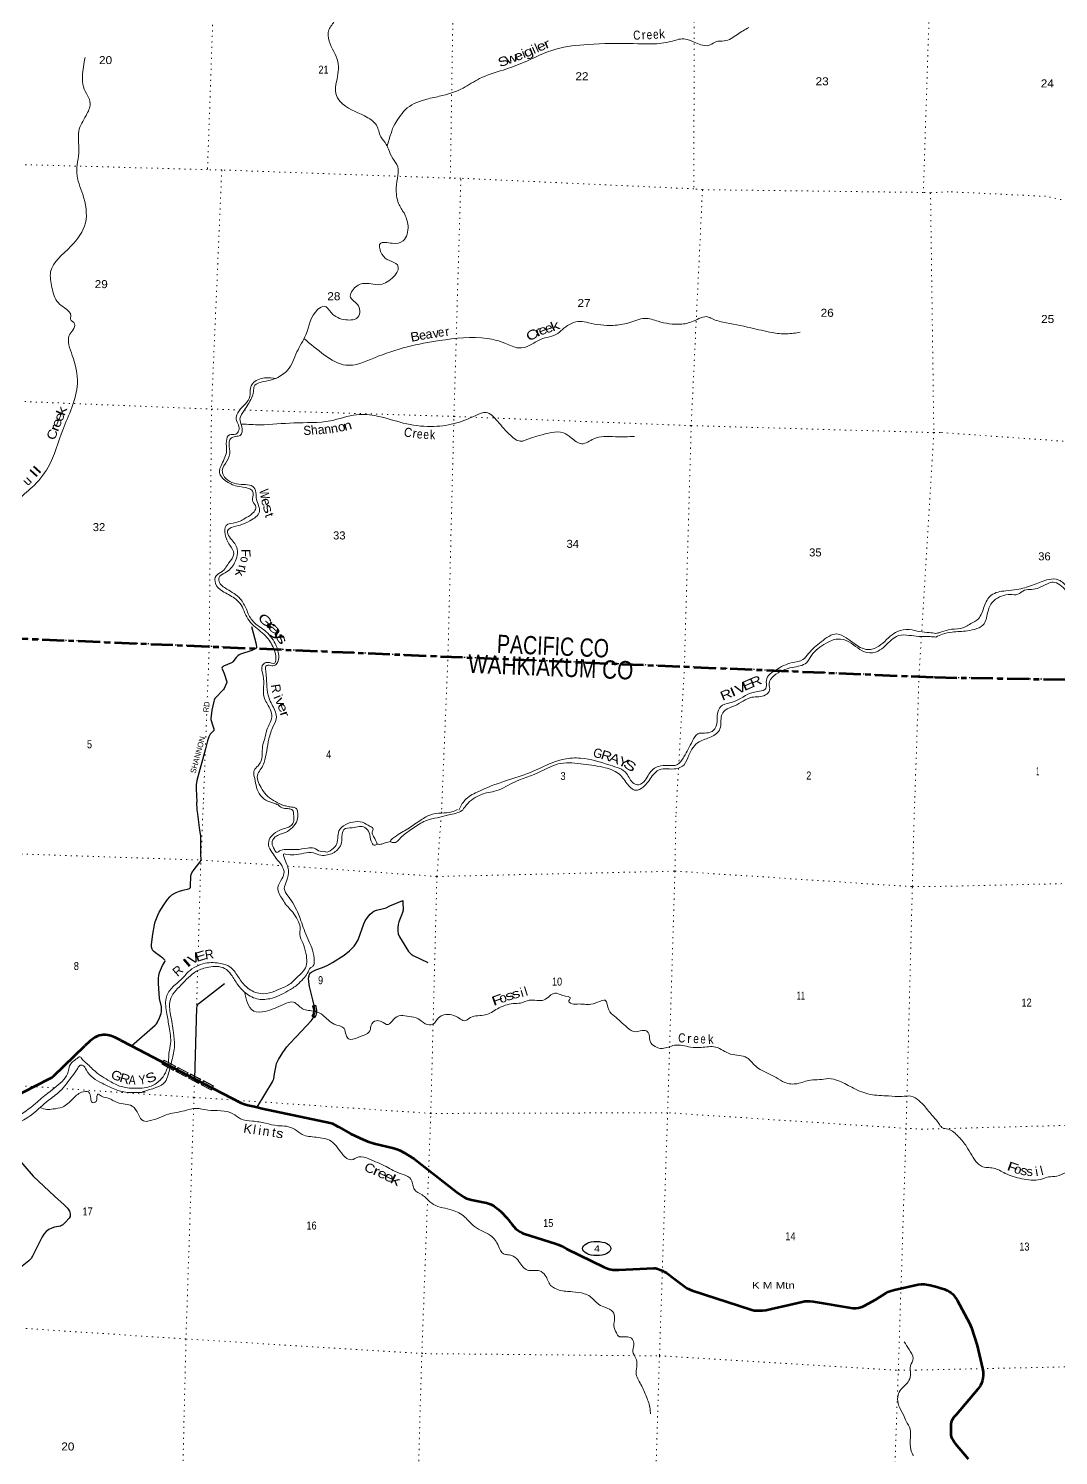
# Model space of a CAD drawing. Header units: feet. Extents: x -762378 to -505285, y -497909 to -353855.
# Drawn here: x -652548 to -630046, y -417212 to -386031 of the extents above; entities that cross this region are included whole.
import ezdxf
from ezdxf.enums import TextEntityAlignment as Align

# ---------------------------------------------------------------- set-up
doc = ezdxf.new("R2010")
doc.units = ezdxf.units.FT
doc.header["$LTSCALE"] = 80
doc.linetypes.add('DOTTED', pattern=[1.5, 0.3, -1.2])
doc.linetypes.add('LONG_DASH_SHORT_DASH', pattern=[9.9, 6, -1.2, 1.5, -1.2])
for name, color, linetype, lineweight in [('11', 7, 'LONG_DASH_SHORT_DASH', 60), ('17', 7, 'Continuous', 25), ('23', 7, 'Continuous', 70), ('29', 7, 'Continuous', 25), ('31', 7, 'Continuous', 13), ('39', 7, 'Continuous', 13), ('59', 7, 'Continuous', 13), ('6', 7, 'DOTTED', 25), ('7', 7, 'DOTTED', 13)]:
    doc.layers.add(name, color=color, linetype=linetype, lineweight=lineweight)
for name, color, linetype in [('12', 7, 'Continuous'), ('30', 7, 'Continuous'), ('41', 7, 'Continuous'), ('43', 7, 'Continuous')]:
    doc.layers.add(name, color=color, linetype=linetype)

msp = doc.modelspace()

# ---------------------------------------------------------------- linework, layer by layer
at = {"layer": '11'}
for points in [[(-664369.8, -399055.43), (-655471.07, -399298.03), (-653835.04, -399313.66), (-632748.46, -400207.04)], [(-632748.46, -400207.04), (-612200.98, -400576.01), (-607809.21, -400699.05), (-601667.04, -400832.16), (-601112.98, -400846.91)]]:
    msp.add_lwpolyline(points, dxfattribs=at)
at = {"layer": '17'}
msp.add_ellipse((-640133.16, -412689.52), major_axis=(309.24, -1), ratio=0.500121, dxfattribs=at)
at = {"layer": '23'}
for p, q in [((-650539.9, -408138.01), (-650301.53, -408261.95)), ((-650301.53, -408261.95), (-648923.08, -408978.69))]:
    msp.add_line(p, q, dxfattribs=at)
for points in [[(-650539.9, -408138.01), (-650658.13, -408079.21), (-650714.35, -408056.16), (-650753.98, -408043.24), (-650781.63, -408035.86), (-650818.49, -408028.48), (-650867.34, -408022.95), (-650917.11, -408022.96), (-650957.65, -408026.64), (-651001.89, -408035.86), (-651040.6, -408048.77), (-651073.78, -408065.38), (-651098.2, -408078.75), (-651125.39, -408096.73), (-651211.1, -408160.36), (-651320.79, -408260.89)], [(-652805.31, -409338.64), (-652797.19, -409337.96), (-652778.75, -409333.35), (-652743.73, -409317.67), (-652663.53, -409273.27), (-652082.58, -408977.24), (-652051.15, -408959.42), (-652036.4, -408949.28), (-652003.22, -408922.54), (-651320.79, -408260.89)], [(-648923.08, -408978.69), (-647910.11, -409505.39), (-647827.84, -409536.24), (-647754.6, -409555.81), (-647614.64, -409585.7), (-647556.77, -409599.97)], [(-647556.77, -409599.97), (-647440.84, -409628.56), (-645961.27, -409945.72), (-645909.05, -409958.59), (-645868.5, -409978.88), (-645778.59, -410033.05), (-645507.1, -410183.08), (-645240.89, -410304.82), (-645132.13, -410350.52), (-644997.88, -410391.76), (-644564.3, -410495.88), (-644501.74, -410516.51), (-644444.6, -410540.49), (-644349.64, -410590.1), (-644124.15, -410730.85), (-643188.38, -411459.62), (-643032.42, -411568.35), (-642997.67, -411589.93), (-642953.43, -411604.69), (-642871.05, -411624.96), (-642541.1, -411694.13), (-642500, -411702.44), (-642453.92, -411720.88), (-642415.21, -411739.32), (-642374.13, -411766.96), (-642280.65, -411837.07), (-642218.59, -411891.76), (-642099.22, -412015.59), (-641992.39, -412157.18), (-641900.57, -412258.16), (-641853.95, -412295.4), (-641805.82, -412325.04), (-641754.42, -412352.57), (-641712.51, -412369.76), (-641044.38, -412576.67), (-640962.75, -412606.17), (-640897.24, -412638.93), (-640792.29, -412700.05), (-639968.44, -413100.12), (-639933.31, -413114.29), (-639896.44, -413127.2), (-639853.59, -413140.57), (-639817.19, -413149.33), (-639778.94, -413154.41), (-639739.77, -413156.71), (-639648.16, -413154.96), (-638889.19, -413121.05), (-638855.01, -413120.74), (-638831.97, -413124.43), (-638820.91, -413128.12), (-638751.29, -413152.9), (-638686.36, -413180.68), (-638650.42, -413199.12), (-638612.39, -413222.97), (-638428.99, -413358.57), (-638164.7, -413552.64), (-638132.94, -413573.07), (-638101.6, -413587.82), (-638047.48, -413606.04), (-636769.62, -414022.33), (-636692, -414042), (-636654.21, -414046.61), (-636594.31, -414046.61), (-636515.05, -414042.92), (-636436.71, -414033.7), (-636314.86, -414010.41), (-635926.33, -413918.3), (-635643.04, -413851.52), (-635585.59, -413840.5), (-635529.37, -413836.81), (-635467.62, -413839.58), (-635405.62, -413845.83), (-634536.81, -413991.79), (-634474.12, -413996.35), (-634413.3, -413987.12), (-634335.88, -413963.15), (-634291.64, -413944.7), (-634033.59, -413802.69), (-633816.3, -413665.33), (-633766.32, -413636.7), (-633727.62, -413620.1), (-633625.34, -413592.04), (-633113.5, -413472.48)], [(-633113.5, -413472.48), (-633047.51, -413467.56), (-632975.93, -413471.33), (-632895.33, -413482.64), (-632848.62, -413491.69), (-632792.86, -413503.75), (-632704.71, -413525.61), (-632613.55, -413553.5), (-632539.28, -413581.2), (-632479.45, -413606.27), (-632429.72, -413633.41), (-632392.05, -413657.54), (-632357.4, -413686.18), (-632324.25, -413725.38), (-632258.16, -413819.74), (-631990.49, -414320.19), (-631948.1, -414424.16)], [(-631948.1, -414424.16), (-631821.98, -414806.76), (-631702.65, -415310.84), (-631692.91, -415386.92), (-631694.63, -415463.98), (-631700.44, -415522.61), (-631706.47, -415564.83), (-631712.5, -415594.98), (-631726.06, -415634.18), (-631750.59, -415679.89), (-631811.07, -415762.87), (-632282.38, -416321.33)], [(-632282.38, -416321.33), (-632321.5, -416367.69), (-632377.91, -416448.76), (-632383.78, -416464.19), (-632391.32, -416486.8), (-632396.31, -416536.83), (-632401.04, -416715.8), (-632398.85, -416770.26), (-632392.82, -416797.39), (-632389.81, -416807.95), (-632374.74, -416838.1), (-632349.11, -416880.12), (-632329.54, -416911.98), (-632300.76, -416951.77), (-632016.22, -417289)]]:
    msp.add_lwpolyline(points, dxfattribs=at)
at = {"layer": '29'}
for points in [[(-647675.19, -399100.47), (-647574.68, -399485.14), (-647564.21, -399551.6), (-647565.76, -399559.32), (-647568.08, -399563.44), (-647580.93, -399574.77), (-647596.11, -399586.1), (-647610.01, -399594.85), (-647642.42, -399610.81), (-647669.77, -399621.4), (-647920.29, -399704.39), (-647944.71, -399716.88), (-647972.49, -399737.47), (-647995.13, -399757.04), (-648012.06, -399776.62), (-648085.69, -399869.28), (-648100.52, -399882.97), (-648116.57, -399893.99), (-648288.78, -399963.23), (-648306.95, -399975.34), (-648318.27, -399989.75), (-648322.38, -400005.2), (-648318.04, -400020.72), (-648271.99, -400123.83), (-648217.46, -400303.23), (-648217.92, -400320.29), (-648223.07, -400336.77), (-648270.67, -400452.37), (-648285.84, -400477.84), (-648474.67, -400674.52), (-648492.53, -400704.21), (-648503.49, -400738.36), (-648541.23, -400927.57), (-648564.2, -401110.09), (-648565.46, -401131.39), (-648561.12, -401154.37), (-648525.71, -401248.39), (-648499.37, -401333.54), (-648498.34, -401348.98), (-648499.88, -401359.09), (-648503.49, -401372.67), (-648511.72, -401385.02), (-648578.02, -401451.64), (-648596.11, -401481.82), (-648612.05, -401511.68), (-648639.17, -401596.61), (-648682.88, -401771.99), (-648869.61, -402465.24), (-648886.82, -402555.8), (-648889.29, -402643.12), (-648873.68, -402939.65)], [(-649797.76, -405615.93), (-649778.9, -405550.13), (-649722.28, -405402.36), (-649693.73, -405343.03), (-649592.91, -405178), (-649512.6, -405063.67), (-649463.54, -405005.42), (-649417.73, -404964.44), (-649355.73, -404923.45), (-649323.94, -404908.35), (-649247.39, -404880.3), (-649178.92, -404858.73), (-649053.86, -404832.84), (-649035.01, -404824.22), (-649019.36, -404811.27), (-649011.29, -404798.33), (-649006.42, -404768.13), (-649002.11, -404552.4), (-648996.2, -404516.81), (-648980.55, -404479.06), (-648928.8, -404410.02), (-648799.42, -404241.76), (-648783.8, -404213.72), (-648777.86, -404189.98), (-648782.18, -404077.81), (-648780.57, -403741.28), (-648786.49, -403672.25), (-648803.74, -403551.44), (-648858.19, -403143.72), (-648863.04, -403108.67), (-648873.68, -402939.65)], [(-646339.75, -407252.22), (-646410.9, -406964.23), (-646423.83, -406865), (-646428.15, -406778.71), (-646419.52, -406729.1), (-646406.58, -406692.42), (-646389.33, -406668.69), (-646367.77, -406649.27), (-646313.87, -406619.08), (-646268.59, -406601.82), (-646126.28, -406550.04), (-646020.62, -406502.59), (-645910.66, -406442.18), (-645651.91, -406278.23), (-645533.32, -406185.48), (-645436.29, -406084.08), (-645386.7, -406019.37), (-645345.73, -405941.7), (-645224.98, -405596.54), (-645190.49, -405527.52), (-645143.05, -405454.16), (-645086.99, -405385.14), (-645043.86, -405346.3), (-645002.9, -405320.42), (-644944.68, -405298.84), (-644791.59, -405262.17), (-644737.68, -405242.75), (-644651.43, -405203.92), (-644371.13, -405087.43), (-644368.97, -405111.17), (-644366.81, -405298.84), (-644375.44, -405348.46), (-644397, -405406.7), (-644457.37, -405549.08), (-644474.63, -405607.33), (-644478.94, -405674.2), (-644476.78, -405758.34), (-644470.31, -405812.26), (-644444.44, -405879.15), (-644388.37, -405976.21), (-644246.07, -406196.25), (-644187.86, -406258.82), (-644146.88, -406286.86), (-643827.76, -406437.86)], [(-650298.91, -408259.66), (-649784.82, -407812.01), (-649752.47, -407777.49), (-649730.91, -407745.13), (-649685.63, -407648.05), (-649651.13, -407557.45), (-649642.51, -407512.14), (-649642.51, -407466.85), (-649646.82, -407406.44), (-649685.63, -407225.23), (-649711.51, -406901.65), (-649711.51, -406780.84), (-649705.03, -406720.43), (-649689.95, -406660.04), (-649620.95, -406504.71), (-649569.2, -406422.74), (-649562.73, -406401.16), (-649569.2, -406388.22), (-649616.64, -406345.08), (-649776.19, -406228.59), (-649819.31, -406191.91), (-649830.65, -406177.88), (-649845.19, -406150.93), (-649860.28, -406103.46), (-649861.91, -406076.49), (-649862.44, -406047.38), (-649832.26, -405818.71), (-649797.76, -405615.93)], [(-648263.36, -406908.47), (-648792.93, -407314.44), (-648847.59, -407354.49), (-648858.36, -407367.52), (-648869.68, -407385.64), (-648874.21, -407399.23), (-648879.29, -407426.99), (-648923.08, -408978.69)], [(-646374.25, -407717.11), (-646351.61, -407686.91), (-646337.59, -407661.02), (-646321.42, -407625.43), (-646290.16, -407542.37), (-646285.85, -407525.12), (-646286.92, -407501.39), (-646310.64, -407380.58), (-646339.75, -407252.22)], [(-647556.33, -409599.32), (-647218.4, -409048.12), (-647202.23, -409013.61), (-647191.45, -408979.09), (-647170.96, -408875.54), (-647140.77, -408690.01), (-647130, -408649.03), (-647118.14, -408614.52), (-647089.03, -408556.27), (-646994.15, -408405.26), (-646902.52, -408280.15), (-646847.53, -408215.42), (-646692.28, -408055.78), (-646374.25, -407717.11)], [(-652814.85, -410685.49), (-652443.99, -411107.23), (-651978.25, -411543), (-651766.94, -411732.84), (-651693.63, -411808.34), (-651650.5, -411870.9), (-651635.41, -411931.3), (-651637.57, -411965.82), (-651641.88, -411989.55), (-651663.44, -412028.38), (-651741.06, -412112.51), (-651801.44, -412172.91), (-651825.16, -412188.01), (-651853.19, -412198.8), (-651982.56, -412224.69), (-652038.62, -412241.95), (-652103.31, -412272.14), (-652163.68, -412315.29), (-652213.28, -412373.54), (-652249.93, -412431.78), (-652461.24, -412858.92), (-652493.58, -412906.37), (-652538.86, -412958.15), (-652944.23, -413281.74)]]:
    msp.add_lwpolyline(points, dxfattribs=at)
at = {"layer": '31'}
for p, q in [((-646347.51, -407388.11), (-646274.49, -407370.97)), ((-646280.45, -407380.58), (-646337.89, -407394.06)), ((-646358.39, -407614.27), (-646290.24, -407645.57))]:
    msp.add_line(p, q, dxfattribs=at)
for points in [[(-646347.51, -407388.11), (-646325.35, -407482.51), (-646324.42, -407507.05), (-646327.73, -407528.39), (-646331.41, -407550.84), (-646339.23, -407573.06), (-646358.39, -407614.27)], [(-646337.89, -407394.06), (-646317.39, -407481.43), (-646316.4, -407507.52), (-646319.83, -407529.65), (-646323.63, -407552.83), (-646331.81, -407576.08), (-646347.75, -407610.35), (-646294.13, -407634.98)], [(-646294.13, -407634.98), (-646274.11, -407591.95), (-646264.41, -407565.07), (-646257.69, -407538.12), (-646255.21, -407508.44), (-646256.95, -407480.68), (-646280.45, -407380.58)], [(-646274.49, -407370.97), (-646249.01, -407479.51), (-646247.19, -407508.52), (-646249.77, -407539.43), (-646256.75, -407567.4), (-646266.71, -407595), (-646290.24, -407645.57)]]:
    msp.add_lwpolyline(points, dxfattribs=at)
at = {"layer": '31', "linetype": 'DOTTED', "lineweight": 100}
msp.add_arc((-646561.05, -407491.77), 274.08, 329.77059, 24.17163, dxfattribs=at)
at = {"layer": '39'}
for points in [[(-644343.25, -390061.37), (-644463.52, -389854.54), (-644513.91, -389511.51), (-644479.46, -389236.81), (-644479.17, -389049.79), (-644591.63, -388872.24), (-644685.37, -388666.96), (-644731.21, -388563.34), (-644849.93, -388395.69), (-644946.67, -388146.1), (-645211.16, -387938.89), (-645736.46, -387627.09), (-645836.83, -387447.8), (-645818.86, -387190.82), (-645790.71, -386753.08), (-645979.36, -386306.3), (-645985.73, -386058.8), (-645858.37, -385850.6), (-645801.76, -385660.87), (-645677.57, -385502.87), (-645571.42, -385255.96), (-645432.13, -384965.59), (-645445.42, -384669.67), (-645407.95, -384525.75), (-645220.16, -384485.85), (-645037.38, -384226.65), (-645005.41, -383710.57), (-644796.43, -383273)], [(-644713.93, -388597.93), (-644629.22, -388322.37), (-644548.19, -388119.13), (-644452.39, -387972.54), (-644317.97, -387806.73), (-643888.91, -387585.4), (-643573.77, -387512.26), (-643053.2, -387331.25), (-642694.8, -387124.38), (-642176.1, -386937.3), (-641736.33, -386774.53), (-641026.26, -386479.27), (-640324.7, -386378.87), (-639337.66, -386359.49), (-638512.78, -386314.23), (-638234.2, -386258.34), (-637652.47, -386388.44), (-637530.36, -386320.89), (-637351.11, -386302.92), (-637058.45, -386158.87), (-636813.24, -386005.76)], [(-651314.33, -386661.42), (-651369.95, -387070.37), (-651347.29, -387308.18), (-651200.97, -387673.55), (-651291.23, -387928.86), (-651449.94, -388277.1), (-651447.42, -388691.42), (-651495.07, -389191.05), (-651363.16, -389658.63), (-651305.05, -390277.35), (-651624.25, -390788.79), (-652065.09, -391347.68), (-652036.75, -391688.19), (-651903.75, -392021.07), (-651761.7, -392134.96), (-651623.09, -392311.11), (-651628.67, -392379.35), (-651540.61, -392481.94), (-651583.97, -392619.69), (-651658.99, -392736.6), (-651592.66, -393172.51), (-651482.2, -393786.4), (-651602.8, -394312.49), (-651794.55, -394786.66), (-652123.1, -395617.63), (-652470.75, -396056.01), (-652786.91, -396348.33), (-652997.98, -396701.4), (-653171.56, -397171.96), (-653283.77, -397420.74), (-653306.36, -397703.76), (-653171.42, -398127.18), (-653120.13, -398343.54), (-653137.57, -398664.89), (-653129.04, -399167.82), (-652936.69, -399453.81), (-652880.31, -399710.51), (-653071.65, -399905.17), (-653512.53, -400116.17), (-653637.35, -400213.83), (-653623.55, -400312.68), (-653448.97, -400497.71), (-653437.18, -400596.52), (-653690.92, -400795.77), (-653768.55, -400938.76), (-653685.07, -401240.32), (-653712.43, -401468.94), (-653894.14, -402118.3), (-653906.27, -402558.42), (-654066.01, -402689.45), (-654214.47, -402788.97)], [(-647133.37, -393673.9), (-646888.22, -393498.59), (-646684.08, -393097.1), (-646490.63, -392723.52), (-646224.64, -392166.6), (-646088.47, -392099.37), (-645938.89, -392235.56), (-645615.05, -392395.89), (-645350.44, -392335.65), (-645362.14, -392057.87), (-645513.4, -391907.56), (-645395.48, -391673), (-645200.89, -391599.08), (-644819.5, -391615.95), (-644490.33, -391195.23), (-644661.01, -391102.8), (-644828.53, -390960.17), (-644867.53, -390734.04), (-644602.07, -390724.09), (-644363.71, -390669.28), (-644257.77, -390343.95), (-644343.25, -390061.37)], [(-646530.95, -392804.33), (-646080.83, -393165.36), (-645613.74, -393387.32), (-645001.3, -393230.57), (-644268.29, -392986.11), (-643569.91, -392849.44), (-642526.04, -392805.23), (-642126.6, -392911), (-641839.53, -393010.15), (-641595.1, -392953.47), (-641365.07, -392824.06), (-640982.26, -392692.16), (-640851.01, -392576.55), (-640683.92, -392475.84), (-640498.01, -392429.87), (-640313.89, -392462.29), (-639776.64, -392516.96), (-639435.81, -392462.51), (-639085.92, -392364.02), (-638794.01, -392427.09), (-638307.24, -392492.65), (-638028.48, -392428.72), (-637692.8, -392335.94), (-637639.13, -392361.32), (-637379.85, -392445.74), (-636767.86, -392570.51), (-636304.11, -392675.76), (-635987.26, -392703.21), (-635689.02, -392665.87)], [(-647136.29, -393674.75), (-647392.4, -393665.89), (-647654.61, -393796.57), (-647696.99, -393892.12), (-647713.2, -394072.73), (-647947.44, -394385.04), (-648009.89, -394566.59), (-647964.56, -394692.32), (-647957.52, -394823.19), (-648019.38, -394892.15), (-648156.36, -394907.07), (-648225.92, -395048.24), (-648220.55, -395251.47), (-648327.89, -395550.63), (-648378.47, -395740.5), (-648251.63, -395904.32), (-647993.33, -396030.95), (-647739.25, -396079.07), (-647652.18, -396137.39), (-647644.17, -396226.06), (-647649.46, -396368.71), (-647581.8, -396484.9), (-647622.37, -396588.53), (-647790.1, -396717.38), (-648019.62, -396824.68), (-648232.2, -396894.16), (-648252.66, -397084.73), (-648153.54, -397318.28), (-648063.45, -397507.39), (-648176.71, -397713.91), (-648255.75, -397830.73), (-648317.47, -397893.65), (-648450.32, -397991.12), (-648464.16, -398155.7), (-648311.3, -398324.14), (-648047.66, -398481.06), (-647923.78, -398598.55), (-647758.55, -398928.15), (-647625.41, -399080.05), (-647339.94, -399336.02), (-647181.31, -399603.12), (-647143.76, -399805.09), (-647169.99, -399896.99), (-647326.36, -399881.3), (-647440.48, -399951.05), (-647421.47, -400172.7), (-647400.11, -400641.75), (-647277.21, -400889.93), (-647234.3, -401033.7), (-647342.25, -401358.99), (-647388.77, -401546.94), (-647435.06, -401724.85), (-647472.67, -402049.75), (-647535.05, -402140.82), (-647621.84, -402245.39), (-647616.72, -402372.2), (-647508.75, -402744.71), (-647363.46, -402892.87), (-647192.18, -402959.17), (-647097.73, -402992.79)], [(-647133.37, -393673.9), (-647307.34, -393724.17), (-647519.45, -393773.56), (-647617.65, -393849.71), (-647632.38, -393966.01), (-647677.79, -394105.72), (-647838.76, -394377.5), (-647929.37, -394560.41), (-647888.98, -394726.24), (-647921.63, -394922.56), (-648026.61, -394944.26), (-648136.35, -394998.03), (-648168.42, -395081.75), (-648148.34, -395257.17), (-648213.9, -395486.91), (-648315.02, -395689.69), (-648289.16, -395788.82), (-647952.19, -395989.68), (-647624.27, -396059.61), (-647577.48, -396209.5), (-647569.8, -396312.24), (-647521, -396462.18), (-647505.88, -396591.23), (-647711.34, -396787.57), (-647924.47, -396881.17), (-648118.65, -396937.01), (-648200.65, -397007.51), (-648155.5, -397141.27), (-647998.05, -397372.16), (-648045.89, -397704.87), (-648255.96, -397927.25), (-648386.89, -398028.79), (-648386.73, -398109.23), (-648215.85, -398280.09), (-647925.3, -398489.93), (-647787.98, -398722.35), (-647664.9, -398962.5), (-647392.61, -399179.95), (-647160.19, -399470.89), (-647081.76, -399730.11), (-647121.97, -399906.14), (-647207.52, -399956.45), (-647321.72, -399941.74), (-647362.48, -399966.94), (-647370.08, -400035.13), (-647354.92, -400162.17), (-647294.04, -400660.29), (-647165.67, -400932.73), (-647132.71, -401072.25), (-647201.69, -401275.77), (-647298.54, -401555.07), (-647402.84, -402071.48), (-647464.09, -402200.78), (-647539.11, -402317.69), (-647467.63, -402616.96), (-647358.73, -402774.33), (-647009.86, -402993.52)], [(-647887.78, -394673.99), (-647490.28, -394689.22), (-646751.89, -394647.99), (-645953.13, -394602.13), (-645379.44, -394470.62), (-644930, -394499.12), (-644360.83, -394651.06), (-643755.76, -394727.4), (-643251.98, -394664.66), (-642777.7, -394486.61), (-642549.14, -394421.51), (-642304.32, -394610.18), (-642014.21, -394926.58), (-641804.02, -395048.08), (-641583.49, -394982.8), (-641391.27, -394924.91), (-640863.53, -394868.76), (-640695.14, -394973.2), (-640461.07, -395105.31), (-640199.32, -394994.73), (-639981.18, -394945.49), (-639724.12, -394951.44), (-639308.03, -394944.98)], [(-627251.68, -396382.89), (-627211.01, -396512.67), (-627033.72, -396714.46), (-626827.51, -396886.85), (-626662.58, -397025.97), (-626618.39, -397173.94), (-626652.89, -397261.5), (-626763.42, -397264.59), (-626830.85, -397307.04), (-626938.31, -397567.61), (-627009.15, -397736.65), (-627157.29, -397941.84), (-627397.25, -398275.3), (-627572.02, -398425.49), (-627669.92, -398481.2), (-627825.16, -398652.02), (-628081.61, -398926.72), (-628444.74, -399061.84), (-629025.14, -398988.08), (-629128.08, -398858.66), (-629304.39, -398620.7), (-629656.55, -398498.72), (-629768, -398387.17), (-629891.28, -398192.85), (-630098.67, -398064.67), (-630301.96, -398081.38), (-630614.21, -398191.72), (-630958.31, -398291.15), (-631193.97, -398317.05), (-631515.93, -398415.07), (-631667.11, -398658.38), (-631796.86, -398926.4), (-631958.44, -399034.71), (-632190.21, -399139.15), (-632452.07, -399168.38), (-632654.65, -399233.37), (-632722.7, -399249.34)], [(-628167.53, -399059.16), (-628472.84, -399135.5), (-629110.57, -399028.04), (-629201.57, -398902.95), (-629341.44, -398728.3), (-629676.57, -398570.58), (-629818.99, -398490.38), (-629892.58, -398315.48), (-630019.6, -398185.42), (-630160.62, -398127.37), (-630288.13, -398164.2), (-630475.26, -398251.72), (-630634.83, -398285.68), (-630787.94, -398303.73), (-630937, -398394.27), (-631099.76, -398397.99), (-631287.48, -398433.21), (-631460.89, -398533.16), (-631585.65, -398765.12), (-631671.31, -399036.32), (-632032.97, -399191.59), (-632372.25, -399220.85), (-632579.21, -399265.54), (-632723.89, -399328.73)], [(-643150.79, -403109.03), (-643013.21, -402893.02), (-642745.87, -402714.19), (-642127.47, -402473.12), (-641582.62, -402284.63), (-640846.59, -401996), (-640486.41, -401974.18), (-639838.96, -402129.93), (-639483.41, -402309.09), (-639323.63, -402525.95), (-639213.82, -402556.65), (-639078.92, -402457.21), (-638898.46, -402212.03), (-638784.66, -402156.35), (-638583.18, -402132.86), (-638385.96, -402119.32), (-638229.31, -401948), (-638044.44, -401598.34), (-637926.32, -401442.21), (-637779.25, -401425.51), (-637615.65, -401389.08), (-637516.07, -401252.62), (-637489.47, -400969.69), (-637387.55, -400819.22), (-637166.94, -400749.92), (-636719.98, -400537.05), (-636574.79, -400514.27), (-636438.7, -400451.06), (-636429.54, -400314.52), (-636379.97, -400168.87), (-636224.52, -400049.8), (-635865.08, -399885.18), (-635628.54, -399822.28), (-635504.81, -399684.38), (-635227.77, -399433.39), (-634890.24, -399260.21), (-634683.27, -399347.45), (-634180.72, -399600.4), (-634065.6, -399574.91), (-633719.92, -399309.42), (-633562.78, -399204.47), (-633304.66, -399164.19), (-633072.57, -399207.77), (-632870.15, -399230.56), (-632722.7, -399249.34)], [(-643070.65, -403118.92), (-642946.36, -402956.9), (-642790.91, -402837.83), (-642541.35, -402733.01), (-642365.75, -402698.86), (-641979.88, -402520.77), (-641345, -402261.98), (-640975.61, -402101.61), (-640491.24, -402096.73), (-639998.68, -402172.49), (-639658.27, -402311.08), (-639474.34, -402526.49), (-639284.88, -402675.66), (-639122.6, -402609.03), (-638920.05, -402364.36), (-638770.26, -402229.07), (-638397.99, -402205.52), (-638227.16, -402116.97), (-638119.89, -401908.3), (-637896.15, -401615.85), (-637636.55, -401511.26), (-637441.56, -401332.78), (-637404.78, -401044.05), (-637333.91, -400933.08), (-637124.6, -400831.34), (-636742.56, -400645.12), (-636448.01, -400593.62), (-636357.2, -400489.14), (-636370.07, -400350.09), (-636263.63, -400177.6), (-635861.51, -399991.84), (-635551.7, -399888.41), (-635441.56, -399730.08), (-635123.94, -399461.93), (-634868.68, -399371.31), (-634626.93, -399431.21), (-634230.49, -399667.62), (-633986.56, -399633.05), (-633697.66, -399390.38), (-633540.81, -399297.48), (-633311.59, -399290.72), (-633099.12, -399313.74), (-632848.09, -399319.55), (-632723.89, -399328.73)], [(-647101.29, -402989.76), (-647038.59, -403043.08), (-646914.81, -403076.56), (-646814.61, -403089.3), (-646779.08, -403114.38), (-646757.26, -403201.41), (-646755.08, -403346.23), (-646807.93, -403443.32), (-646928.14, -403502.42), (-647151.89, -403598.94), (-647273.92, -403726.35), (-647306, -403874.26), (-647229.74, -404031.11), (-647138.77, -404164.23), (-647016.23, -404320.31), (-646965.61, -404458.38), (-647011.97, -404613.95), (-647103.18, -404792.45), (-647034.39, -405003.38), (-646861.91, -405247.25), (-646748.73, -405376.95), (-646648.83, -405552.53), (-646612.6, -405702.27), (-646623.94, -405826.62), (-646558.53, -406013.33), (-646487.94, -406232.36), (-646471.33, -406439.88), (-646515.53, -406589.48), (-646664.42, -406744.31), (-646843.88, -406914.4), (-647051.67, -407015.38), (-647281.29, -407105.71), (-647550.71, -407104.51), (-647816.01, -406948.62), (-647979.25, -406735.15), (-648148.83, -406533.58), (-648343.99, -406461.99), (-648687.7, -406456.79), (-649058.69, -406645.87), (-649199.44, -406796.89), (-649419.94, -406998.05), (-649544.48, -407219.88), (-649525.37, -407560.16), (-649476.85, -407852.97), (-649444.1, -408209.7), (-649479.64, -408411.8), (-649491.16, -408618.57), (-649557.58, -408847.99), (-649674.54, -409011.72), (-649899.47, -409152.44), (-650234.2, -409187.69), (-650526.77, -409149.68), (-650770.99, -409032.55), (-651095.03, -408816.78), (-651303, -408622.21), (-651367.76, -408562.17), (-651424.48, -408502.35), (-651487.68, -408534.83), (-651650.96, -408701.33), (-651682.56, -408831.16), (-651775.36, -408993.53), (-652125.17, -409293.75), (-652396.66, -409521.69), (-652833.2, -409831.64), (-653147.39, -410002.14), (-653294.9, -410104.73), (-653473.7, -410174.32), (-653983.34, -410359.68), (-654245.65, -410469.24), (-654409.99, -410675.93), (-654609.59, -410998.27), (-654704.09, -411224.93), (-654680.05, -411303.98), (-654601.92, -411390.52), (-654600.14, -411475), (-654671.02, -411569.6), (-654840.01, -411723.89), (-654840.17, -411729.92), (-655056.31, -411842.73), (-655217.69, -412013.31), (-655345.46, -412054.11), (-655519.01, -412077.6), (-655673.26, -412282.55), (-655756.77, -412549.71), (-655803.65, -412876.15), (-655857.35, -413005.39), (-655985.55, -413062.26), (-656183.37, -413091.13), (-656334.52, -413179.55), (-656530.79, -413300.94), (-656716.68, -413410.55)], [(-644928.67, -403853.63), (-645008.64, -403684.62), (-645040.23, -403587.27), (-645020.28, -403517.44), (-645083.24, -403465.48), (-645251.8, -403376.52), (-645464.79, -403370.8), (-645666.12, -403455.87), (-645765.46, -403561.77), (-645793.89, -403723.85), (-645828.15, -403877.74), (-645923.14, -403971.69), (-646053.18, -404022.48), (-646057.15, -404020.36), (-646177.5, -404009.09), (-646308.41, -403941.24), (-646453.14, -403939.37), (-646697.28, -403971.02), (-647003.14, -403978.89), (-647082.46, -404012.95), (-647121.23, -404034.02), (-647175.84, -403970.23), (-647228.47, -403832.11), (-647158.53, -403697.28), (-646932.66, -403596.79), (-646783.04, -403490.23), (-646680.25, -403330.14), (-646668.05, -403173.65), (-646689.87, -403086.62), (-646737.29, -403055.19), (-646829.4, -403040.65), (-646927.38, -403019.93), (-647013.83, -402992.25)], [(-643175.67, -403099.05), (-643301.31, -403149.42), (-643529.17, -403173.46), (-643779.72, -403219.01), (-644000.2, -403343.77), (-644296.96, -403538.86), (-644593.66, -403731.94), (-644643.54, -403792.93), (-644583.95, -403820.66), (-644414.13, -403710.62), (-644210.82, -403551.22), (-643944.8, -403377.42), (-643796.4, -403317.07), (-643565.78, -403264.96), (-643333, -403206.87), (-643167, -403165.09), (-643049.91, -403103.3)], [(-653246.59, -410178.41), (-653000.14, -410060.37), (-652452.82, -409743.34), (-652121.51, -409458.71), (-651862.73, -409254.55), (-651590.31, -408916.07), (-651473.3, -408750.33), (-651419.24, -408683.43), (-651374.98, -408682.6), (-651283.37, -408791.62), (-650941.11, -409078.25), (-650625.25, -409223.43), (-650329.14, -409279.63), (-650025.3, -409271.7), (-650029.32, -409271.6), (-649700.28, -409147.74), (-649487.42, -408855.9), (-649415.64, -408576.37), (-649358.93, -408258.23), (-649381.48, -407972.14), (-649445.42, -407578.39), (-649457.24, -407266.45), (-649215.07, -406931.17), (-648879.37, -406632.58), (-648607.45, -406539.36), (-648268.4, -406568.57), (-648121.27, -406707.21), (-647976.23, -406924.22), (-647835.56, -407078.77), (-647560.15, -407232.93), (-647278.57, -407230.43), (-646881.99, -407062.15), (-646677.32, -406926.91), (-646547.15, -406795.7), (-646458.28, -406679.08), (-646381.79, -406549.56), (-646328.84, -406514.24), (-646305.31, -406408.27), (-646345.57, -406171.84), (-646509.82, -405769.37), (-646650.43, -405385.62), (-646873.26, -404993.63), (-646961.16, -404820.38), (-646910.67, -404660.9), (-646870.16, -404422.75), (-646965.27, -404142.75), (-646975.4, -404070.1), (-646931.19, -404071.29), (-646742.63, -404088.42), (-646323.19, -404043.38), (-646161.71, -404095.97), (-646016.77, -404089.8), (-645798.61, -403977.04), (-645721.01, -403856.49), (-645700.39, -403686.15), (-645656.15, -403534.55), (-645474.13, -403495.2), (-645200.43, -403486.46), (-645105.12, -403607.64), (-645063.76, -403791.7), (-644993.56, -403874), (-644929.43, -403851.77)], [(-644641.21, -403797.95), (-644757.02, -403826.07), (-644850.31, -403855.73), (-644902.6, -403856.34), (-644929.43, -403851.77)], [(-647825.05, -407091.95), (-647767.62, -407321.85), (-647629.6, -407500.47), (-647380.49, -407509.16), (-646976.24, -407355.15), (-646759.8, -407306.68), (-646560.54, -407450.75), (-646296.58, -407506.09), (-646115.92, -407593.36), (-646004, -407694.88), (-645873.73, -407786.84), (-645651.13, -407885.29), (-645610.5, -408021.08), (-645554.58, -408111.04), (-645346.55, -408076.42), (-645078.51, -407902.67), (-645066.07, -407812.53), (-644948.75, -407711.14), (-644842.68, -407730.07), (-644691.57, -407794.44), (-644578.07, -407684.9), (-644414.91, -407598.81), (-644230.43, -407617.83), (-644034.68, -407667.32), (-643880.83, -407780.01), (-643712.21, -407790.57), (-643589.75, -407647.09), (-643473.51, -407585.88), (-643137.59, -407657.22), (-643030.53, -407714.37), (-642891.91, -407643.71), (-642731.94, -407601.76), (-642570.66, -407585.99), (-642303.64, -407450.41), (-641959.57, -407339.2), (-641799.62, -407325.22), (-641608.98, -407263.99), (-641282.98, -407254.65), (-641051.86, -407108.05), (-640878.27, -407158.95), (-640711.19, -407227.77), (-640744.84, -407283.16), (-640709.79, -407326.32), (-640553.49, -407346.6), (-640260.01, -407350.46), (-640067.36, -407289.28), (-639952.13, -407266.24), (-639871.23, -407475.49), (-639746.2, -407613.54), (-639469.18, -407858.21), (-639284.71, -407953.63), (-639088.84, -407922.7), (-639007.69, -407971.12), (-638968.45, -408159.15), (-638855, -408278.8), (-638699.17, -408317.16), (-638437.94, -408247.77), (-638083.08, -408287.45), (-637850.04, -408295.72), (-637536.15, -408288.06), (-637210.41, -408439.54), (-636852.65, -408521.52), (-636668.31, -408697.36), (-636214.67, -408954.81), (-636026.45, -409060.38), (-635755.72, -409087.75), (-635462.07, -409009.19), (-635266.73, -408998.34), (-635077.15, -408977.3), (-634833.29, -409032.09), (-634521.72, -409187.22), (-634161.33, -409321.54), (-633760.09, -409356.43), (-633470.8, -409366.21), (-633269.59, -409361.56), (-633095.17, -409456.71), (-633006.45, -409536.27)], [(-652291.47, -409610.04), (-652150.7, -409648.91), (-652011.73, -409640.58), (-651805.49, -409597.87), (-651587.75, -409424.78), (-651388.73, -409275.32), (-651237.76, -409269.32), (-651187.19, -409409.4), (-651153.42, -409500.77), (-651072.4, -409478.82), (-651055.88, -409386.78), (-651031.91, -409317.06), (-650954.61, -409359.35), (-650793.08, -409409.92), (-650610.51, -409501.27), (-650282.74, -409576.41), (-650148.84, -409758.94), (-650036.04, -409902.7), (-649913.36, -409901.97), (-649489.18, -409754.53), (-649143.34, -409679.37), (-648880.57, -409628.12), (-648634.22, -409664.89), (-648081.34, -409744.06), (-647919.4, -409854.96), (-647657.34, -409906.23), (-647369.01, -409952.16), (-647102.99, -410005.54), (-646910.3, -410018.76), (-646739.1, -410083.67), (-646569.17, -410196.79), (-646263.13, -410257.28), (-645939.69, -410344.37), (-645678.12, -410640.89), (-645498.05, -410750.27), (-645335.53, -410688.28), (-645111.5, -410732.5), (-644737.85, -410897.33), (-644408.35, -411058.97), (-644219.59, -411144.45), (-644151.42, -411303.1), (-644117.71, -411396.48), (-643950.01, -411517.59), (-643855.64, -411598.53), (-643698.2, -411727.4), (-643289.27, -411850.96), (-643015.82, -412003.06), (-642802.19, -412211.84), (-642457.36, -412402.04), (-642278.59, -412636.03), (-642172.45, -412803.73), (-642082.51, -412824.24), (-641956.67, -412855.77), (-641833.17, -412975.69), (-641645.08, -413161.68), (-641384.12, -413178.73), (-641258.09, -413278.62), (-641141.18, -413494.86), (-640956.87, -413596.31), (-640664.3, -413634.32), (-640406.05, -413677.44), (-640280.95, -413737.09), (-640086.56, -413913.19), (-639937.57, -413981.53), (-639783.13, -414072.12), (-639742.72, -414215.95), (-639763.17, -414380.26), (-639704.89, -414532.61), (-639668.42, -414597.92), (-639494.03, -414618.68), (-639378.18, -414647.93), (-639324.18, -414810.21), (-639345.73, -414940.31), (-639279.36, -415090.87), (-639254.91, -415230.25), (-639273.57, -415402.64), (-639169.83, -415660.75), (-639046.32, -415931.46), (-638968.87, -416194.9), (-638961.66, -416301.64)], [(-633006.45, -409536.27), (-632810.45, -409773.14), (-632658.62, -409960.11), (-632592.45, -410042.28), (-632454.82, -410081.99), (-632228.03, -410246.71), (-632052.84, -410462.44), (-631811.29, -410828.77), (-631728.52, -410891.24), (-631466.31, -410932.1), (-631212.08, -411047.21), (-630843.37, -411165.23), (-630439.75, -411179.49), (-630267.48, -411125.5), (-630084.22, -411112.04), (-629881.08, -411030.67), (-629567.69, -411036.6), (-629357.08, -411204.94), (-629170.61, -411298.21), (-629065.2, -411188.2), (-628820.33, -410973.06), (-628612.5, -410942.11), (-628376.32, -410903.83), (-628175.72, -410842.52), (-627972.54, -410835.6), (-627909.57, -410734.57), (-627833.59, -410597.65), (-627612.9, -410460.38), (-627429.61, -410293.98)], [(-633414.17, -414725.57), (-633310.2, -414899.25), (-633218.72, -415088.68), (-633277.4, -415253.97), (-633277.81, -415420.83), (-633312.07, -415574.71), (-633504.92, -415794.71), (-633556.88, -415934.04), (-633537.57, -416115.5), (-633432.61, -416327.41), (-633371.94, -416465.74), (-633288.07, -416638.88), (-633281.03, -416828.05), (-633282.14, -417021.03), (-633264.45, -417111.97), (-633236.12, -417181.09), (-633216.83, -417211.76)]]:
    msp.add_spline(points, degree=3, dxfattribs=at)
at = {"layer": '59'}
msp.add_line((-649586.9, -408571.48), (-649334.72, -408703.12), dxfattribs=at)
msp.add_lwpolyline([(-649334.75, -408702.99), (-649383.4, -408796.16), (-649635.49, -408664.56), (-649586.9, -408571.48)], dxfattribs=at)
for points in [[(-649583.5, -408582.27), (-649624.69, -408661.16), (-649386.79, -408785.36), (-649345.59, -408706.47)], [(-649280.49, -408731.87), (-649059, -408847.81), (-649107.69, -408940.84), (-649329.18, -408824.9)], [(-649318.38, -408821.52), (-649277.11, -408742.66), (-649069.79, -408851.18), (-649111.06, -408930.04)], [(-649006.68, -408874.36), (-648784.82, -408989.6), (-648833.22, -409082.78), (-649055.08, -408967.54)], [(-649003.27, -408885.14), (-649044.3, -408964.13), (-648836.62, -409072), (-648795.59, -408993.01)], [(-648725.13, -409020.33), (-648503.93, -409136.83), (-648552.86, -409229.73), (-648774.06, -409113.23)], [(-648721.78, -409031.13), (-648763.25, -409109.88), (-648556.2, -409218.92), (-648514.73, -409140.17)]]:
    msp.add_lwpolyline(points, close=True, dxfattribs=at)
at = {"layer": '6'}
for points in [[(-632748.46, -400207.04), (-633089.57, -400194), (-638215.67, -399974.19), (-643383.36, -399758.87), (-648598.65, -399533.38), (-653779.5, -399317.67), (-658220.59, -399218.71), (-663410.89, -399078.99), (-664369.8, -399055.43)], [(-601112.98, -400846.91), (-601895.23, -400825.96), (-602019.84, -400824.51), (-606946.45, -400717.75), (-607242.05, -400711.34), (-612192.81, -400576.24), (-612554.21, -400569.67), (-617411.69, -400482.44), (-617819.07, -400475.13), (-622643.9, -400387.27), (-623108.45, -400380.13), (-627892.96, -400294.5), (-632748.46, -400207.04)]]:
    msp.add_lwpolyline(points, dxfattribs=at)
at = {"layer": '7'}
for p, q in [((-638003.65, -384795.68), (-638012.13, -389533.31)), ((-632601.31, -394859.6), (-627773.98, -395200.67)), ((-648656.23, -401016.84), (-648675.34, -401523.39)), ((-648680.18, -401651.7), (-648728.93, -402943.74)), ((-638346.22, -402196.46), (-638405.49, -403232.63)), ((-643528.42, -403171.02), (-643522.71, -403090.02)), ((-648849.69, -406480.46), (-648850.59, -406511.42))]:
    msp.add_line(p, q, dxfattribs=at)
for points in [[(-648101.32, -368659.24), (-648415.7, -374204.23), (-648356.58, -379235.02), (-648475.94, -384513.05), (-648638.02, -389114.4)], [(-643333.56, -389299.53), (-643260.86, -384740.35), (-643120.54, -379424.6), (-643046.71, -374117.36), (-642833.74, -368875.69)], [(-632343.08, -369233.14), (-632483.68, -374386), (-632568.08, -379628.64), (-632842.1, -384816.62), (-632998.62, -389613.16)], [(-632456.49, -389596.9), (-632842.02, -389618.8), (-632998.62, -389613.16), (-637823.68, -389551.75), (-638012.13, -389533.31), (-643102.56, -389302.87), (-643333.56, -389299.53), (-648326.73, -389121.61), (-648638.02, -389114.4), (-653670.32, -388977.81), (-653786.85, -388977.12), (-657929.64, -388780.68)], [(-648326.73, -389121.61), (-648551.43, -394348.94), (-648600.43, -399538.1), (-648645.64, -400736.29)], [(-643522.71, -403090.02), (-643384.55, -399752.92), (-643254.4, -394507.75), (-643102.56, -389302.87)], [(-637823.68, -389551.75), (-638070.85, -394708.17), (-638219.23, -399976.57), (-638340.23, -402091.84)], [(-632842.02, -389618.8), (-632769.62, -394859.04), (-633034.36, -399210.28)], [(-627756.28, -390240.25), (-630326.21, -389697.3), (-632456.49, -389596.9)], [(-658114.96, -394043.1), (-653708.64, -394139.07), (-648547.37, -394347.02), (-647937.64, -394365.54)], [(-647830.58, -394368.79), (-643254.4, -394507.75), (-638070.85, -394708.17), (-632769.62, -394859.04), (-632601.31, -394859.6)], [(-633040.88, -399317.45), (-633092.66, -400168.55), (-633203.02, -403376.46)], [(-648728.93, -402943.74), (-648785.35, -404274.83), (-648838.88, -406109.89)], [(-645179.54, -442824.45), (-645145.86, -441033.06), (-645015.68, -435801.34), (-644243.98, -430522.51), (-644241.37, -429213.78), (-644124.06, -425405.12), (-644108.71, -420212.54), (-643955.66, -414983.45), (-643759.93, -409737.41), (-643626.35, -404560.07), (-643534.6, -403258.72)], [(-638405.49, -403232.63), (-638425.32, -404444.34), (-638585.74, -409723.49), (-638763.14, -415036.37), (-638923.77, -420323.56), (-639139.08, -425625.36), (-639131.61, -430716.02), (-640066.79, -435942.21), (-640143.02, -438507.5)], [(-634605.76, -440796.71), (-634486.72, -436166.36), (-634019.76, -430853.22), (-633885.48, -425649.76), (-633730.28, -420491.1), (-633545.47, -415353.33), (-633375.59, -410096.55), (-633238.38, -404782.59), (-633203.02, -403376.46)], [(-657832.33, -403814.22), (-654024.12, -404025.67), (-648782.56, -404200.53), (-647013.94, -404323.86)], [(-646889.29, -404332.54), (-643626.35, -404560.07), (-638425.32, -404444.34), (-633238.38, -404782.59), (-632874.37, -404782.63)], [(-632874.37, -404782.63), (-628062.91, -404673.74), (-622889.26, -404744.61), (-617578.45, -404873.3), (-612305.98, -405767.69), (-607146.61, -405162.09), (-601940.61, -405225.74), (-601227.81, -405240.01)], [(-648853.68, -406617.31), (-648934.49, -409387.43), (-649108.98, -414666.21), (-649233.85, -419894.04), (-649125.79, -425134.16), (-649387.86, -430304.03), (-649967.19, -435608.13), (-650429.49, -440897.27), (-650517.03, -444383.03)], [(-651992.57, -409181.57), (-654199.43, -409033.01), (-658687.44, -408952.76)], [(-633020.2, -410082.03), (-633374.74, -410064.4), (-638585.74, -409723.49), (-643759.93, -409737.41), (-648934.49, -409387.43), (-651804.01, -409194.26)], [(-601366.35, -410539.32), (-602060.43, -410519), (-607262.72, -410391.05), (-612434.73, -411018.47), (-617715.98, -410152.03), (-623031.17, -410037.32), (-628212.59, -409956.18), (-633020.2, -410082.03)], [(-658830.43, -414332.9), (-654281.86, -414328.33), (-649108.98, -414666.21), (-643881.36, -414986.24), (-638763.14, -415036.37), (-633543.35, -415349.37), (-633165.03, -415345.37)], [(-633165.03, -415345.37), (-628388.54, -415244), (-626044.19, -415290.79)]]:
    msp.add_lwpolyline(points, dxfattribs=at)

# ---------------------------------------------------------------- texts
at = {"layer": '12'}
for s, width, p in [('PACIFIC CO', 0.8, (-642321.69, -399674.28)), ('WAHKIAKUM CO', 0.85, (-642952.17, -400106.36))]:
    msp.add_text(s, height=400, rotation=357.574, dxfattribs=dict(at, width=width)).set_placement(p)
at = {"layer": '17', "width": 1.2}
msp.add_text(' 4 ', height=140, dxfattribs=at).set_placement((-640128.06, -412757.83), align=Align.CENTER)
at = {"layer": '30', "width": 0.9}
msp.add_text('RD', height=120, rotation=82.827, dxfattribs=at).set_placement((-648618.47, -400980.73))
at = {"layer": '30'}
msp.add_text('SHANNON', height=120, rotation=74.925, dxfattribs=at).set_placement((-648902.67, -402318.84))
at = {"layer": '41'}
for s, rotation, width, p in [('r', 22.807, 1.4, (-641186.64, -386453.29)), ('C', 2.708, 0.8, (-639254.83, -386275.49)), ('e', 2.708, 0.8, (-638979.64, -386264.4)), ('e', 3.574, 0.8, (-638837.75, -386254.37)), ('k', 3.574, 0.95, (-638702.58, -386245.93)), ('S', 20.27, 1.3, (-642141.93, -386839.4)), ('w', 20.27, 1.3, (-641962.44, -386773.11)), ('e', 20.351, 1.2, (-641807.37, -386715.55)), ('i', 22.064, 1.05, (-641698.13, -386671.06)), ('g', 22.064, 1.4, (-641592.83, -386630.04)), ('i', 23.912, 1.1, (-641476.62, -386577.21)), ('e', 23.912, 1.3, (-641309.49, -386504.52)), ('e', 21.252, 1.25, (-641282.29, -392709.36)), ('e', 17.252, 1.15, (-641153.74, -392669.04)), ('k', 21.511, 1.4, (-641011.08, -392620.07)), ('B', 11.058, 1.15, (-644083.56, -392858.08)), ('e', 7.982, 0.9, (-643523.76, -392762.19)), ('C', 31.233, 1.35, (-641495.5, -392807.81)), ('r', 28.855, 1.6, (-641370.33, -392739.79)), ('k', 68.038, 1.4, (-651733.55, -394422.82)), ('e', 67.926, 1.25, (-651786.49, -394552.81)), ('r', 68.579, 1.4, (-651884.51, -394796.94)), ('e', 67.926, 1.25, (-651843.35, -394687.29)), ('S', 3.259, 0.95, (-646454.15, -394911.5)), ('h', 6.313, 0.95, (-646294.72, -394900.88)), ('n', 10.409, 1.05, (-645850.74, -394864.39)), ('o', 16.689, 1.1, (-645684.14, -394827.64)), ('n', 16.689, 1.2, (-645549.68, -394800.65)), ('C', 68.579, 1.15, (-651939.73, -394937.67)), ('C', 349.479, 0.9, (-644273.51, -394954.4)), ('e', 354.787, 0.85, (-644008.28, -394989.24)), ('e', 356.92, 0.8, (-643866.2, -395000.38)), ('k', 0.149, 0.85, (-643721.42, -395007.27)), ('l', 47.782, 1.7, (-652358.92, -395817.29)), ('l', 47.782, 1.7, (-652284.6, -395737.56)), ('W', 280.282, 0.85, (-647489.36, -396220.24)), ('e', 289.013, 1.15, (-647450.55, -396406.3)), ('s', 291.381, 1.45, (-647404.82, -396557.84)), ('t', 289.212, 1.05, (-647377.78, -396693.98)), ('F', 271.06, 1.1, (-647899.15, -397493.95)), ('k', 258.535, 1.15, (-648024.12, -397901.38)), ('r', 259.228, 1.1, (-647963.15, -397787.17)), ('o', 263.819, 0.85, (-647916.33, -397625.24)), ('G', 318.918, 1.5, (-647442.11, -399034.45)), ('r', 319.59, 2.05, (-647309.4, -399140.7)), ('a', 313.661, 2.1, (-647231.74, -399220.75)), ('y', 310.271, 2, (-647148.94, -399335.37)), ('s', 302.036, 1.8, (-647101.7, -399411.62)), ('V', 26.272, 1.35, (-636945.55, -400532.65)), ('E', 23.22, 1.45, (-636791.99, -400458.72)), ('R', 22.291, 1.3, (-636622.21, -400386.48)), ('i', 291.912, 1.05, (-647189.82, -400667.29)), ('v', 290.323, 1.3, (-647135.45, -400773.68)), ('R', 22.422, 1.3, (-637270.71, -400676.24)), ('I', 23.069, 1.5, (-637122.71, -400617.84)), ('e', 294.521, 1.3, (-647081.08, -400908.92)), ('r', 290.029, 1.35, (-647040.52, -401041.51)), ('G', 345.19, 0.95, (-640132.63, -401963.97)), ('R', 342.255, 1.2, (-639950.36, -402015.26)), ('A', 338.892, 1.25, (-639774.95, -402074.75)), ('Y', 333.892, 1.25, (-639593.15, -402153.05)), ('S', 328.821, 1.55, (-639459.66, -402220.03)), ('V', 29.495, 1.4, (-648889.76, -406438.57)), ('E', 17.58, 1.35, (-648761.42, -406394.12)), ('I', 40.571, 2.15, (-649026.56, -406519.34)), ('F', 20.059, 1.55, (-642271.09, -407347.43)), ('o', 17.194, 1.1, (-642155.83, -407307.07)), ('s', 18.5, 1.4, (-642008.48, -407255.36)), ('s', 18.041, 1.35, (-641874.33, -407215.47)), ('C', 356.556, 0.8, (-638282.68, -408185.9)), ('e', 356.146, 0.8, (-637968.42, -408201.29)), ('e', 358.614, 0.75, (-637813.52, -408208.27)), ('k', 1.609, 0.9, (-637639.19, -408216.43)), ('G', 334.709, 1.15, (-650664.21, -409001.66)), ('R', 343.581, 1.15, (-650468.73, -409073.04)), ('A', 356.85, 0.85, (-650288.31, -409104.95)), ('Y', 8.385, 0.85, (-650048.6, -409098.27)), ('S', 21.334, 1.3, (-649839, -409042.94)), ('K', 349.8, 1.05, (-647772.86, -410169.94)), ('s', 347.73, 1.2, (-647078.24, -410272.44)), ('C', 337.778, 1.15, (-645129.89, -411027.17)), ('r', 336.978, 1.45, (-644983.7, -411086.7)), ('F', 340.745, 1.5, (-631074.74, -411009.25)), ('o', 344.44, 1.05, (-630956.01, -411052.09)), ('s', 349.062, 1.15, (-630817.45, -411084.53)), ('e', 335.41, 1.3, (-644856.49, -411144.58)), ('e', 333.916, 1.35, (-644711.99, -411214.99)), ('k', 333.823, 1.55, (-644574.14, -411286.2))]:
    msp.add_text(s, height=200, rotation=rotation, dxfattribs=dict(at, width=width)).set_placement(p, align=Align.CENTER)
for s, rotation, p in [('r', 2.708, (-639103.83, -386268.33)), ('l', 23.912, (-641406.67, -386547.62)), ('e', 11.058, (-643923.59, -392826.82)), ('a', 8.903, (-643787.26, -392802.51)), ('v', 8.903, (-643636.86, -392783.57)), ('r', 7.982, (-643388.83, -392748.36)), ('a', 7.313, (-646144.7, -394890.66)), ('n', 9.313, (-645999.21, -394880.03)), ('r', 352.023, (-644125.73, -394974.32)), ('u', 46.187, (-652511.79, -395981.04)), ('R', 279.054, (-647238.48, -400468.74)), ('R', 9.065, (-648584.13, -406359.06)), ('R', 42.041, (-649220.93, -406694.37)), ('i', 17.137, (-641743.26, -407189.94)), ('l', 17.391, (-641650.5, -407164.19)), ('r', 357.692, (-638116.17, -408200.92)), ('l', 351.024, (-647626.6, -410191.83)), ('i', 351.881, (-647508.74, -410205.69)), ('n', 351.426, (-647371.73, -410223.88)), ('t', 350.088, (-647203.2, -410249.94)), ('s', 2.971, (-630671.7, -411103.96)), ('i', 9.75, (-630506.64, -411104.73)), ('l', 13.778, (-630389.62, -411082.74))]:
    msp.add_text(s, height=200, rotation=rotation, dxfattribs=at).set_placement(p, align=Align.CENTER)
at = {"layer": '43', "width": 1.25}
msp.add_text('K M Mtn', height=150, dxfattribs=at).set_placement((-636741.24, -413569.74))
at = {"layer": '7'}
for s, width, p in [('20', 1.1, (-651008.42, -386808.05)), ('21', 0.85, (-646214.86, -387017.68)), ('22', 1.1, (-640599.87, -387160.85)), ('23', 1.1, (-635353.02, -387271.2)), ('24', 1.1, (-630432.96, -387317.92)), ('29', 1.1, (-651103.12, -391703.45)), ('28', 1.1, (-646020.9, -391967.64)), ('27', 1.1, (-640554.45, -392116.33)), ('26', 1.1, (-635241.99, -392330.44)), ('25', 1.1, (-630425.97, -392465.54)), ('32', 1.05, (-651145.73, -397013.56)), ('33', 1.05, (-645895.32, -397195.23)), ('34', 1.05, (-640794.22, -397378.93)), ('35', 1.05, (-635494.65, -397566.75)), ('36', 1.05, (-630489.33, -397651.77)), ('5', 0.85, (-651271.9, -401758.66)), ('4', 0.85, (-646045.46, -401978.42)), ('1', 0.4, (-630533.2, -402346.59)), ('3', 0.85, (-640925.79, -402451.6)), ('2', 0.85, (-635556.49, -402441.92)), ('8', 0.85, (-651558.89, -406603.84)), ('9', 0.85, (-646223.12, -406913.65)), ('10', 0.85, (-641112.24, -406945.42)), ('11', 0.65, (-635767.5, -407250.09)), ('12', 0.85, (-630853.57, -407402.82)), ('17', 0.85, (-651369.08, -411967.92)), ('16', 0.85, (-646475.67, -412274.83)), ('15', 0.85, (-641304.35, -412219.88)), ('14', 0.85, (-636012.62, -412509.46)), ('13', 0.85, (-630901.26, -412734.99)), ('20', 1.1, (-651833.1, -417102.92))]:
    msp.add_text(s, height=175, dxfattribs=dict(at, width=width)).set_placement(p)

doc.saveas('drawing.dxf')
